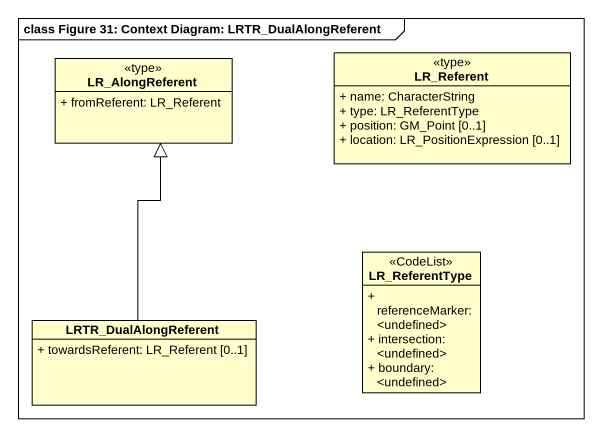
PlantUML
@startuml
mainframe class Figure 31: Context Diagram: LRTR_DualAlongReferent
hide circle
hide empty members
skinparam classAttributeIconSize 0
class LR_AlongReferent <<type>> {
  + fromReferent: LR_Referent
}
class LR_Referent <<type>> {
  + name: CharacterString
  + type: LR_ReferentType
  + position: GM_Point [0..1]
  + location: LR_PositionExpression [0..1]
}
class LR_ReferentType <<CodeList>> {
  + referenceMarker: <undefined>
  + intersection: <undefined>
  + boundary: <undefined>
}
class LRTR_DualAlongReferent {
  + towardsReferent: LR_Referent [0..1]
}
LRTR_DualAlongReferent -up-|> LR_AlongReferent
@enduml
